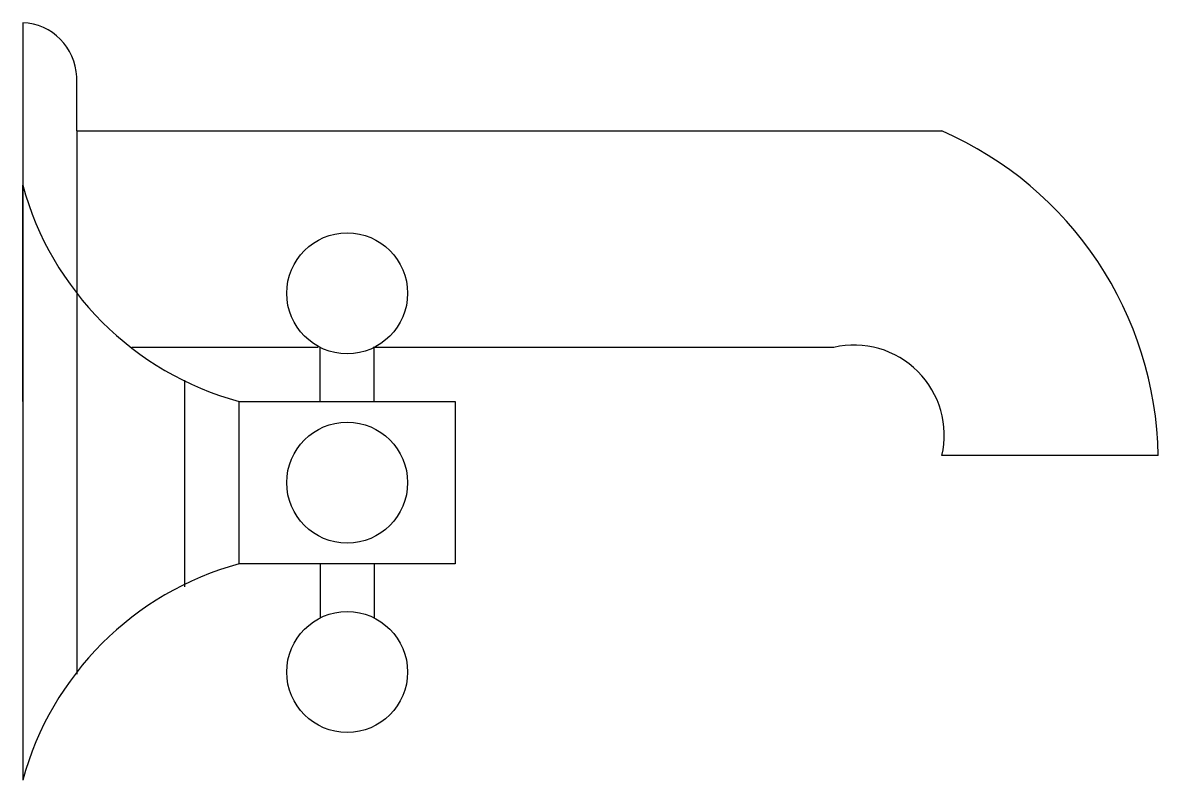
# Model space of a CAD drawing. Extents: x 0 to 5.25, y -2 to 1.5.
import ezdxf

# ---------------------------------------------------------------- set-up
doc = ezdxf.new("R2010")
doc.units = 0
doc.header["$MEASUREMENT"] = 0
doc.layers.get('0').update_dxf_attribs({"linetype": 'CONTINUOUS'})

msp = doc.modelspace()

# ---------------------------------------------------------------- linework, layer by layer
for p, q in [((0, 1.5), (0, 0.5)), ((0.25, 1), (0.25, 1.25)), ((0.25, 1), (0.25, 0)), ((0.25, 1), (4.25, 1)), ((0, -0.25), (0, 0.75)), ((0, 0.75), (0, -2)), ((0.25, 0.2586), (0.25, -1.5093)), ((1.36542, 0), (0.5047, 0)), ((1.375, -0.25), (1.375, 0)), ((3.75, 0), (1.61972, 0)), ((1.625, -0.25), (1.625, 0)), ((0.75, -1.1058), (0.75, -0.1522)), ((5.25, -0.5), (4.25, -0.5)), ((1.375, -1), (1.375, -1.25)), ((1.625, -1), (1.625, -1.25))]:
    msp.add_line(p, q)
msp.add_lwpolyline([(1, -0.25), (2, -0.25), (2, -1), (1, -1)], close=True)
for centre in [(1.5, 0.25), (1.5, -0.625), (1.5, -1.5)]:
    msp.add_circle(centre, 0.27951)
for centre, radius, start, end in [((-0.01053, 1.2394), 0.26075, 2.31558, 87.68442), ((3.58208, -0.5287), 1.66816, 0.98277, 66.39737), ((1.375, 1.125), 1.42522, 195.2551, 254.7449), ((3.84367, -0.4064), 0.41699, 347.0192, 102.9808), ((1.375, -2.375), 1.42522, 105.2551, 164.7449)]:
    msp.add_arc(centre, radius, start, end)

doc.saveas('drawing.dxf')
